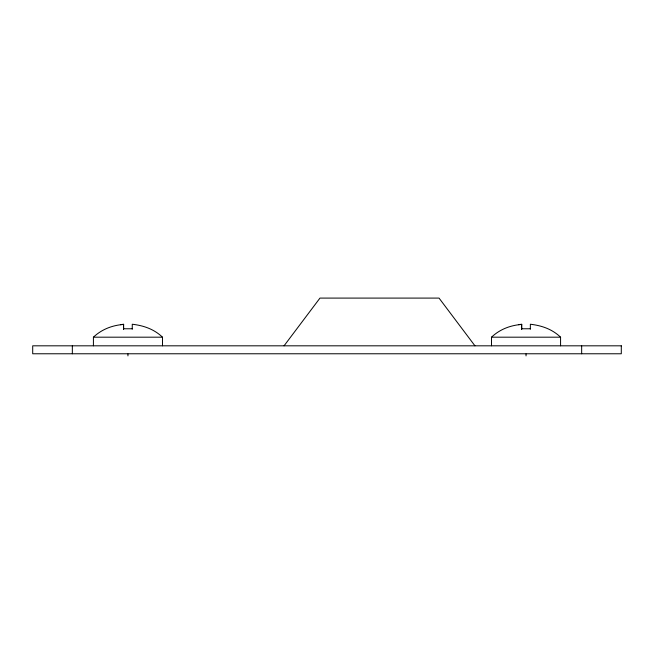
<?xml version="1.0" encoding="UTF-8"?>
<svg xmlns="http://www.w3.org/2000/svg" width="654" height="654" viewBox="0 0 654 654"><rect width="100%" height="100%" fill="white"/><g stroke="black" fill="none" stroke-linecap="round" stroke-linejoin="round"><path stroke-width="0.98" d="M284.049 345.819L319.969 298.093L439.038 298.093L474.951 345.819M93.416 345.819L93.416 337.186C101.754 329.33 112.047 325.398 123.492 324.409L123.631 324.703M491.497 345.819L491.497 337.186C499.844 329.33 510.136 325.398 521.573 324.409L521.72 324.703M120.467 324.703L123.631 324.237L123.631 329.215M518.557 324.703L521.72 324.237L521.72 329.215M123.631 328.766L132.263 328.766M521.72 328.766L530.353 328.766M93.416 337.186L162.486 337.186L162.486 345.819M491.497 337.186L560.568 337.186L560.568 345.819M560.568 337.186C552.205 329.175 541.806 325.569 530.353 324.237L530.353 329.215M162.486 337.186C154.115 329.175 143.716 325.569 132.263 324.237L132.263 329.215M521.573 324.409L521.63 329.322M123.492 324.409L123.541 329.322M581.659 345.819L581.659 353.773M526.037 353.937L526.037 355.907M127.947 353.937L127.947 355.907M72.341 345.819L72.341 353.773M621.3 345.819L32.7 345.819L32.7 353.773L621.3 353.773L621.3 345.819"/></g></svg>
